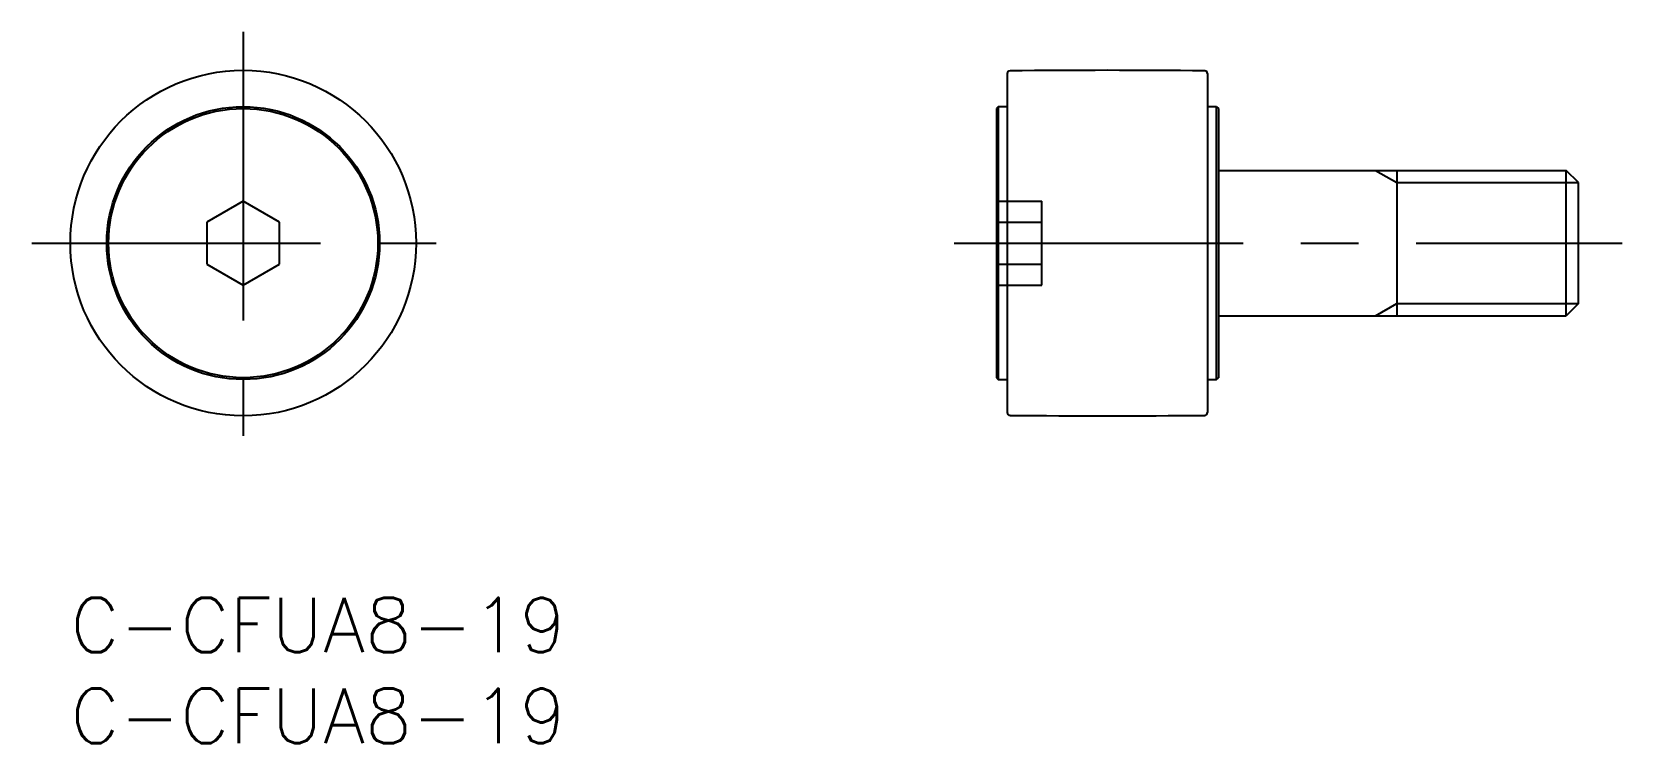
# Model space of a CAD drawing. Extents: x -2.1 to 85.3, y -8 to 31.1.
import ezdxf

# ---------------------------------------------------------------- set-up
doc = ezdxf.new("R2010")
doc.units = 0
doc.header["$LTSCALE"] = 0.5
doc.linetypes.add('CENTER', pattern=[50.8, 31.75, -6.35, 6.35, -6.35])
doc.linetypes.add('DASHED', pattern=[19.05, 12.7, -6.35])
for name, color, linetype in [('MSM_CENTER', 1, 'CENTER'), ('MSM_CONTINUOUS', 7, 'CONTINUOUS'), ('MSM_DASHED', 4, 'DASHED'), ('MSM_NARROW', 5, 'CONTINUOUS'), ('MSM_PART_NUMBER', 7, 'CONTINUOUS')]:
    doc.layers.add(name, color=color, linetype=linetype)
doc.styles.get("Standard").update_dxf_attribs({"font": 'txt.shx', "height": 3, "bigfont": 'bigfont.shx'})

# ---------------------------------------------------------------- blocks, each defined once
blk = doc.blocks.new('*U2')
at = {"layer": 'MSM_PART_NUMBER'}
blk.add_text('C-CFUA8-19', height=3, dxfattribs=at).set_placement((0, -3))
blk = doc.blocks.new('*U3')
at = {"layer": 'MSM_PART_NUMBER'}
blk.add_text('C-CFUA8-19', height=3, dxfattribs=at).set_placement((0, -8))

msp = doc.modelspace()

# ---------------------------------------------------------------- linework, layer by layer
at = {"layer": 'MSM_CENTER'}
for p, q in [((9.5, 31.119), (9.5, 7.881)), ((-2.119, 19.5), (21.119, 19.5)), ((48.576, 19.5), (85.292, 19.5))]:
    msp.add_line(p, q, dxfattribs=at)
at = {"layer": 'MSM_CONTINUOUS'}
for p, q in [((51.498, 28.821), (51.498, 10.179)), ((62.498, 28.821), (62.498, 10.179)), ((50.998, 27), (50.898, 26.9)), ((50.898, 26.9), (50.898, 12.1)), ((50.998, 27), (50.998, 12)), ((51.498, 27), (50.998, 27)), ((62.998, 27), (62.498, 27)), ((62.998, 27), (63.098, 26.9)), ((62.998, 12), (62.998, 27)), ((63.098, 26.9), (63.098, 12.1)), ((63.098, 23.5), (82.221, 23.5)), ((72.898, 23.5), (72.898, 15.5)), ((82.221, 15.5), (82.221, 23.5)), ((82.898, 22.824), (82.221, 23.5)), ((82.898, 16.177), (82.898, 22.824)), ((9.5, 21.809), (7.5, 20.655)), ((11.5, 20.655), (9.5, 21.809)), ((7.5, 20.655), (7.5, 18.345)), ((11.5, 18.345), (11.5, 20.655)), ((7.5, 18.345), (9.5, 17.191)), ((9.5, 17.191), (11.5, 18.345)), ((82.898, 16.177), (82.221, 15.5)), ((63.098, 15.5), (82.221, 15.5)), ((50.898, 12.1), (50.998, 12)), ((50.998, 12), (51.498, 12)), ((62.498, 12), (62.998, 12)), ((62.998, 12), (63.098, 12.1))]:
    msp.add_line(p, q, dxfattribs=at)
for radius in [9.5, 7.5, 7.4]:
    msp.add_circle((9.5, 19.5), radius, dxfattribs=at)
for centre, radius, start, end in [((51.648, 28.821), 0.15, 90.61326, 180), ((56.998, -471), 500, 89.38674, 90.61326), ((62.348, 28.821), 0.15, 0, 89.38674), ((51.648, 10.179), 0.15, 180, 269.38674), ((56.998, 510), 500, 269.38674, 270.61326), ((62.348, 10.179), 0.15, 270.61326, 0)]:
    msp.add_arc(centre, radius, start, end, dxfattribs=at)
at = {"layer": 'MSM_DASHED'}
for p, q in [((50.898, 21.809), (53.398, 21.809)), ((53.398, 17.191), (53.398, 21.809)), ((50.898, 20.655), (53.398, 20.655)), ((50.898, 18.345), (53.398, 18.345)), ((50.898, 17.191), (53.398, 17.191))]:
    msp.add_line(p, q, dxfattribs=at)
at = {"layer": 'MSM_NARROW'}
for p, q in [((71.726, 23.5), (72.898, 22.824)), ((72.898, 22.824), (82.898, 22.824)), ((71.726, 15.5), (72.898, 16.177)), ((72.898, 16.177), (82.898, 16.177))]:
    msp.add_line(p, q, dxfattribs=at)

# ---------------------------------------------------------------- block references
at = {"layer": 'MSM_CONTINUOUS'}
for name in ['*U2', '*U3']:
    msp.add_blockref(name, (0, 0), dxfattribs=at)

doc.saveas('drawing.dxf')
